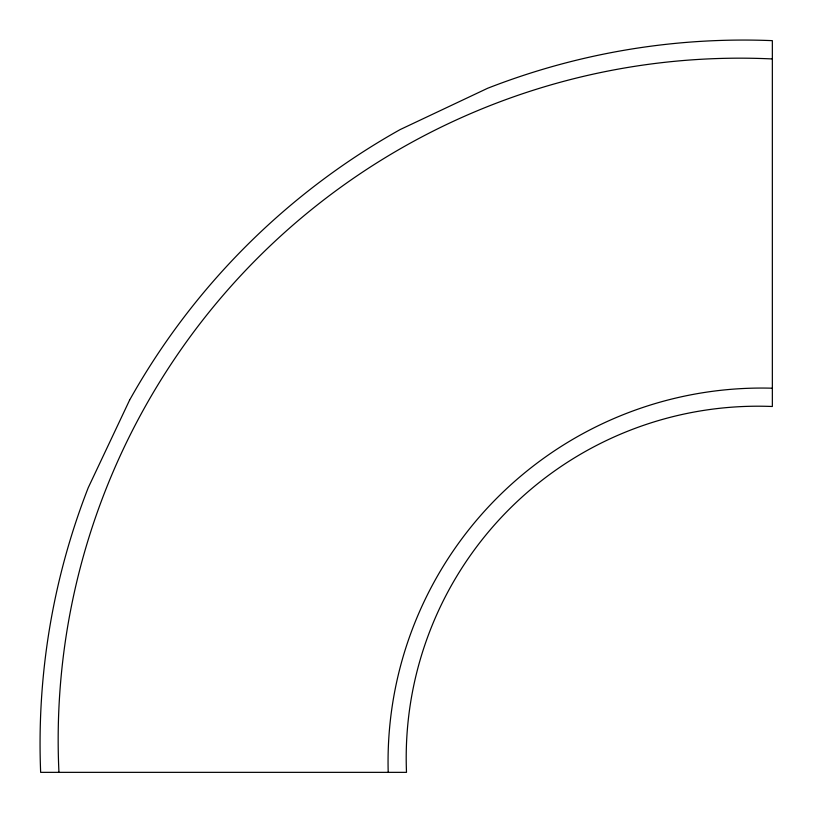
<?xml version="1.0" encoding="UTF-8"?>
<svg xmlns="http://www.w3.org/2000/svg" width="813" height="813" viewBox="0 0 813 813"><rect width="100%" height="100%" fill="white"/><g stroke="black" fill="none" stroke-linecap="round" stroke-linejoin="round"><path stroke-width="1.22" d="M58.943 772.35A681.721 681.721 0 0 1 772.35 58.943M388.208 772.35A373.655 373.655 0 0 1 772.35 388.208M129.572 400.159L88.241 487.698A703.499 703.499 0 0 0 40.65 772.35L406.5 772.35A351.744 351.744 0 0 1 772.35 406.5L772.35 40.65A703.499 703.499 0 0 0 487.698 88.241L400.159 129.572A703.499 703.499 0 0 0 129.572 400.159"/></g></svg>
